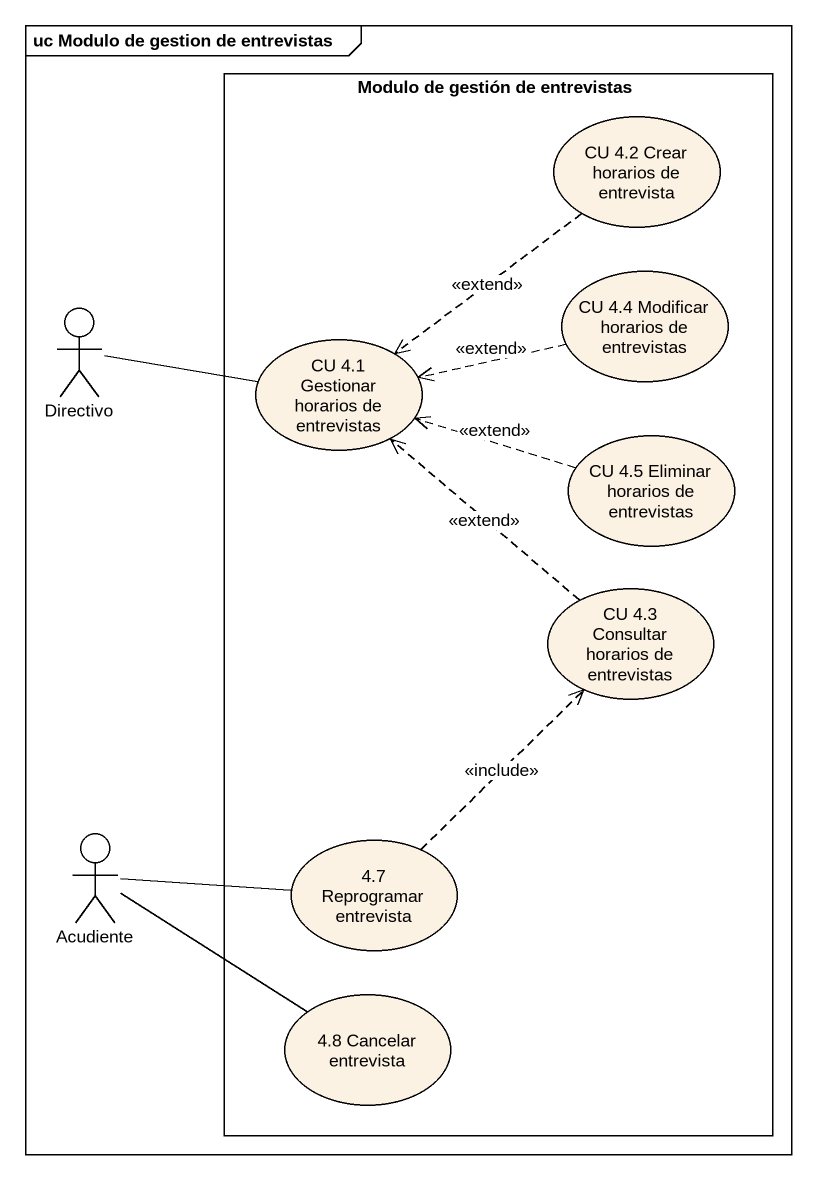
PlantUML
@startuml
mainframe uc Modulo de gestion de entrevistas
rectangle "Modulo de gestión de entrevistas" as Modulo_de_gestión_de {
  usecase "CU 4.2 Crear horarios de entrevista" as CU_4_2_Crear_horarios_de
  usecase "CU 4.4 Modificar horarios de entrevistas" as CU_4_4_Modificar_horarios
  usecase "CU 4.1 Gestionar horarios de entrevistas" as CU_4_1_Gestionar_horarios
  usecase "CU 4.5 Eliminar horarios de entrevistas" as CU_4_5_Eliminar_horarios_de
  usecase "CU 4.3 Consultar horarios de entrevistas" as CU_4_3_Consultar_horarios
  usecase "4.7 Reprogramar entrevista" as u4_7_Reprogramar_entrevista
  usecase "4.8 Cancelar entrevista" as u4_8_Cancelar_entrevista
}
actor Directivo
actor Acudiente
CU_4_2_Crear_horarios_de ..> CU_4_1_Gestionar_horarios : <<extend>>
Directivo -right- CU_4_1_Gestionar_horarios
CU_4_4_Modificar_horarios .left.> CU_4_1_Gestionar_horarios : <<extend>>
CU_4_5_Eliminar_horarios_de .left.> CU_4_1_Gestionar_horarios : <<extend>>
CU_4_3_Consultar_horarios .up.> CU_4_1_Gestionar_horarios : <<extend>>
Acudiente -right- u4_7_Reprogramar_entrevista
Acudiente -right- u4_8_Cancelar_entrevista
u4_7_Reprogramar_entrevista .up.> CU_4_3_Consultar_horarios : <<include>>
@enduml
